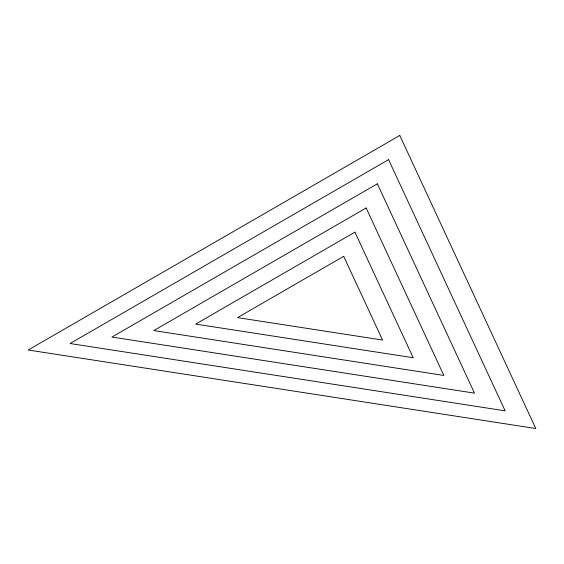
<?xml version="1.0" encoding="UTF-8"?>
<svg xmlns="http://www.w3.org/2000/svg" width="564" height="564" viewBox="0 0 564 564"><rect width="100%" height="100%" fill="white"/><g stroke="black" fill="none" stroke-linecap="round" stroke-linejoin="round"><path stroke-width="0.85" d="M399.791 135.473L28.2 350.004L535.8 428.527L399.791 135.473M388.568 159.64L70.063 343.525L505.154 410.839L388.568 159.64M377.351 183.815L111.933 337.053L474.5 393.143L377.351 183.815M366.135 207.982L153.796 330.574L443.854 375.448L366.135 207.982M354.918 232.156L195.666 324.096L413.208 357.752L354.918 232.156M343.702 256.324L237.529 317.624L382.561 340.057L343.702 256.324"/></g></svg>
